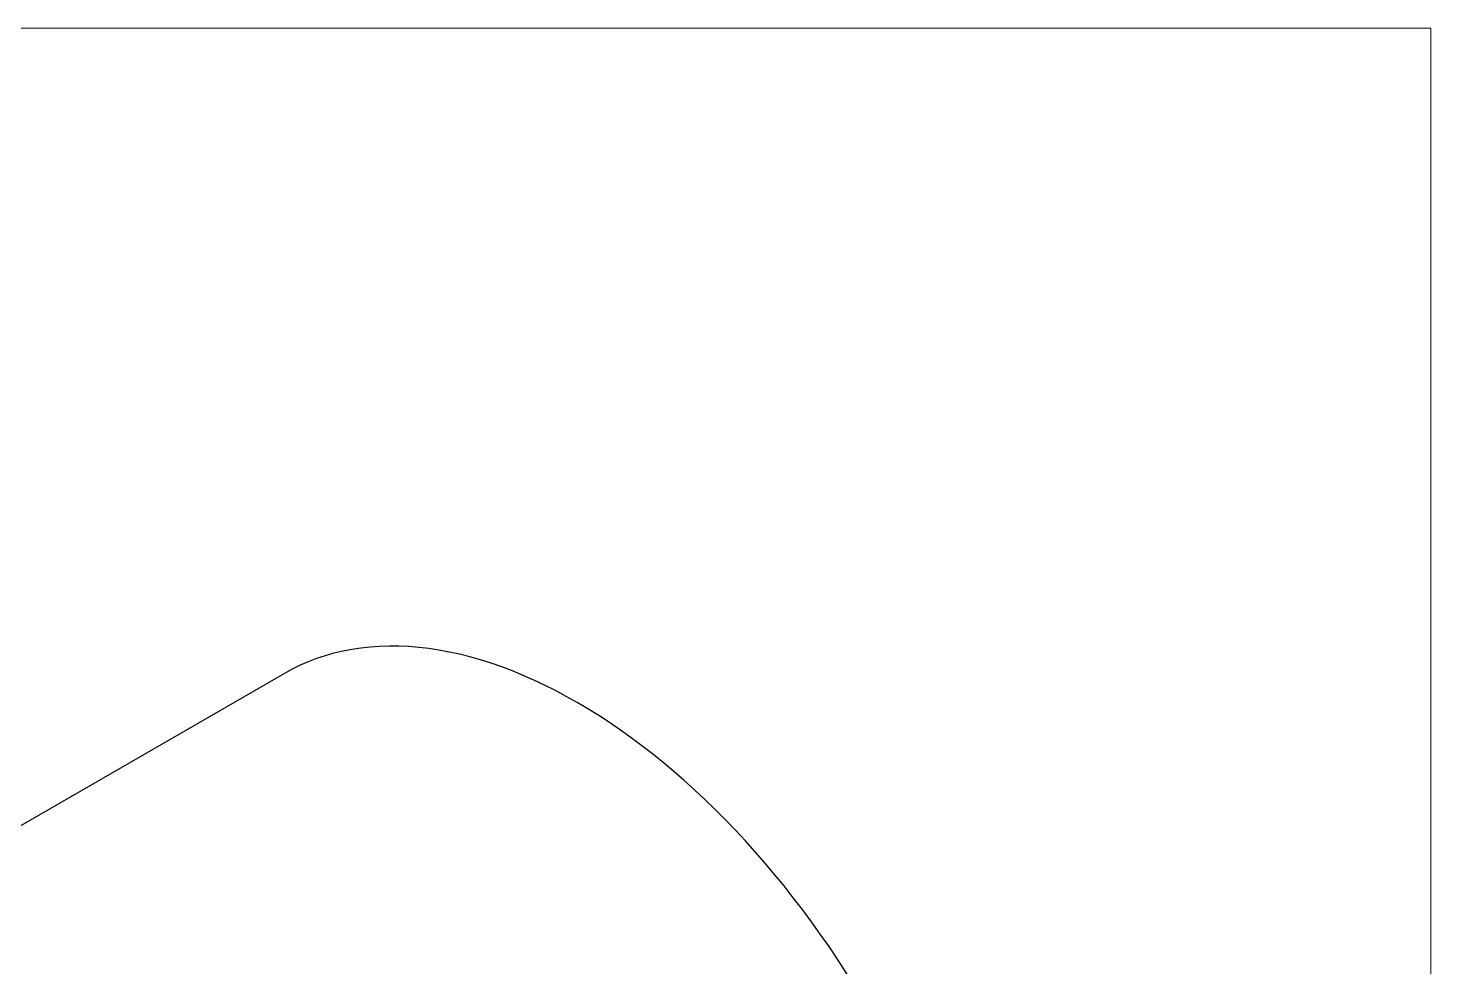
# Model space of a CAD drawing. Header units: inches. Extents: x 0.13 to 5.42, y 0.13 to 4.16.
# Drawn here: x 4.819 to 5.418, y 3.757 to 4.158 of the extents above; entities that cross this region are included whole.
import ezdxf

# ---------------------------------------------------------------- set-up
doc = ezdxf.new("R2010")
doc.units = ezdxf.units.IN
doc.header["$LTSCALE"] = 0.50402
doc.header["$MEASUREMENT"] = 0
doc.linetypes.add('SLD-Solid', pattern=[0])

msp = doc.modelspace()

# ---------------------------------------------------------------- linework, layer by layer
at = {"color": 7, "linetype": 'SLD-Solid', "lineweight": 18}
for p, q in [((5.418215, 4.158165), (0.126005, 4.158165)), ((5.418215, 0.126005), (5.418215, 4.158165))]:
    msp.add_line(p, q, dxfattribs=at)
at = {"color": 7, "linetype": 'SLD-Solid', "lineweight": 25}
msp.add_line((4.9284823, 3.8824578), (4.7544249, 3.7819766), dxfattribs=at)
at = {"color": 7, "linetype": 'SLD-Solid', "lineweight": 25, "flags": 128}
msp.add_lwpolyline([(5.1784645, 3.4494291), (5.1784746, 3.449435), (5.181704, 3.4513987), (5.1848454, 3.4535096), (5.1878968, 3.455766), (5.1908561, 3.4581664), (5.1937212, 3.4607093), (5.1964902, 3.4633928), (5.1991612, 3.4662151), (5.2017323, 3.4691743), (5.2042018, 3.4722684), (5.206568, 3.4754952), (5.2088293, 3.4788525), (5.2109842, 3.4823381), (5.213031, 3.4859495), (5.2149686, 3.4896842), (5.2167954, 3.4935397), (5.2185103, 3.4975134), (5.2201121, 3.5016026), (5.2215997, 3.5058043), (5.2229721, 3.5101159), (5.2242283, 3.5145342), (5.2253675, 3.5190563), (5.2263888, 3.523679), (5.2272917, 3.5283993), (5.2280754, 3.5332138), (5.2287395, 3.5381192), (5.2292834, 3.5431123), (5.2297069, 3.5481896), (5.2300096, 3.5533476), (5.2301913, 3.5585827), (5.2302519, 3.5638914), (5.2301913, 3.5692701), (5.2300096, 3.574715), (5.2297069, 3.5802225), (5.2292834, 3.5857886), (5.2287395, 3.5914098), (5.2280754, 3.597082), (5.2272917, 3.6028014), (5.2263888, 3.608564), (5.2253675, 3.614366), (5.2242283, 3.6202034), (5.2229721, 3.6260721), (5.2215997, 3.6319681), (5.2201121, 3.6378874), (5.2185103, 3.6438259), (5.2167954, 3.6497796), (5.2149686, 3.6557444), (5.213031, 3.6617161), (5.2109842, 3.6676908), (5.2088293, 3.6736643), (5.206568, 3.6796324), (5.2042018, 3.6855912), (5.2017323, 3.6915365), (5.1991612, 3.6974643), (5.1964902, 3.7033705), (5.1937212, 3.709251), (5.1908561, 3.7151019), (5.1878968, 3.720919), (5.1848454, 3.7266985), (5.181704, 3.7324363), (5.1784746, 3.7381286), (5.1751597, 3.7437714), (5.1717613, 3.7493609), (5.1682818, 3.7548931), (5.1647237, 3.7603645), (5.1610893, 3.7657711), (5.1573812, 3.7711093), (5.1536018, 3.7763754), (5.1497539, 3.7815658), (5.1458399, 3.786677), (5.1418626, 3.7917055), (5.1378248, 3.7966477), (5.1337291, 3.8015004), (5.1295785, 3.8062602), (5.1253757, 3.8109238), (5.1211236, 3.815488), (5.1168251, 3.8199498), (5.1124833, 3.824306), (5.108101, 3.8285537), (5.1036812, 3.8326899), (5.099227, 3.8367119), (5.0947415, 3.8406168), (5.0902277, 3.844402), (5.0856887, 3.8480649), (5.0811277, 3.851603), (5.0765476, 3.8550138), (5.0719518, 3.8582951), (5.0673433, 3.8614445), (5.0627253, 3.8644599), (5.0581009, 3.8673393), (5.0534734, 3.8700807), (5.0488459, 3.8726821), (5.0442215, 3.8751419), (5.0396035, 3.8774583), (5.034995, 3.8796297), (5.0303992, 3.8816547), (5.0258192, 3.8835319), (5.0212581, 3.8852599), (5.0167191, 3.8868376), (5.0122053, 3.8882639), (5.0077198, 3.8895379), (5.0032656, 3.8906586), (4.9988459, 3.8916253), (4.9944635, 3.8924373), (4.9901217, 3.8930942), (4.9858232, 3.8935953), (4.9815711, 3.8939404), (4.9773683, 3.8941292), (4.9732177, 3.8941617), (4.969122, 3.8940378), (4.9650842, 3.8937575), (4.9611069, 3.8933211), (4.957193, 3.8927289), (4.953345, 3.8919812), (4.9495656, 3.8910786), (4.9458575, 3.8900218), (4.9422231, 3.8888113), (4.938665, 3.8874481), (4.9351855, 3.8859331), (4.9317872, 3.8842674), (4.9284823, 3.8824578)], dxfattribs=at)

doc.saveas('drawing.dxf')
